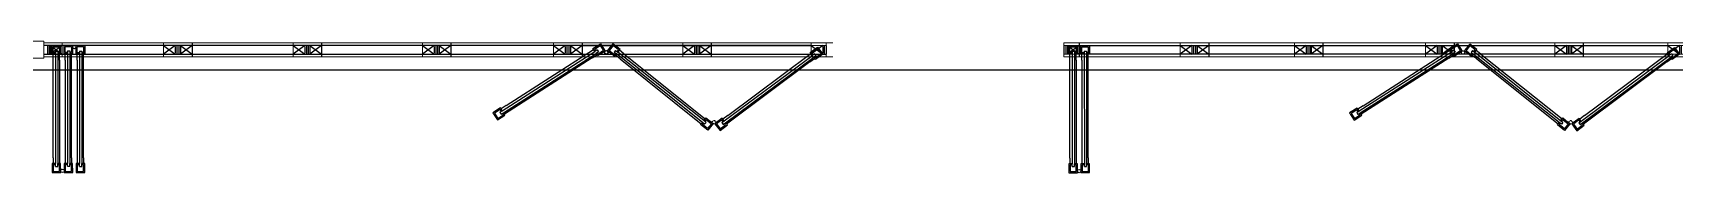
# Model space of a CAD drawing. Header units: millimetres. Extents: x 2798 to 4044, y 1377 to 1476.
import ezdxf

# ---------------------------------------------------------------- set-up
doc = ezdxf.new("R2010")
doc.units = ezdxf.units.MM
doc.linetypes.add('TRATTEGGIATA', pattern=[19.05, 12.7, -6.35])
doc.layers.add('INFISSI', color=4, linetype='Continuous', lineweight=18)
doc.layers.add('PORTE_finestre_doors_windows', color=4, linetype='Continuous', lineweight=15)
for name, color, linetype in [('Infissi_montanti', 5, 'Continuous'), ('Infissi_Vetro', 161, 'Continuous'), ('Lineee_tratteggiate', 1, 'TRATTEGGIATA')]:
    doc.layers.add(name, color=color, linetype=linetype)

msp = doc.modelspace()

# ---------------------------------------------------------------- linework, layer by layer
for p, q in [((3385.6, 1473), (2806.1, 1473)), ((2812.2, 1473), (2818.7, 1473)), ((2822.2, 1472.2), (2826.9, 1472.2)), ((2831.3, 1472.2), (2836, 1472.2)), ((3212.6, 1473), (3385.6, 1473)), ((3220.8, 1470.6), (3226.6, 1474.3)), ((3580.3, 1472.9), (3586.8, 1472.9)), ((3588.2, 1472.9), (4032.9, 1472.9)), ((3590.3, 1472.1), (3595, 1472.1)), ((3868.1, 1470.5), (3873.9, 1474.2)), ((2806.1, 1466.5), (3397, 1466.5)), ((4033.1, 1466.4), (3588.2, 1466.4)), ((2797.9, 1454.6), (4044.3, 1454.6))]:
    msp.add_line(p, q)
at = {"layer": 'INFISSI'}
msp.add_line((3397, 1465.8), (3397.1, 1473.8), dxfattribs=at)
at = {"layer": 'Infissi_montanti'}
for p, q in [((2808.7, 1473), (2808.7, 1466.5)), ((2810, 1473), (2810, 1466.5)), ((2811.2, 1473), (2820, 1466.5)), ((2820, 1473), (2811.2, 1466.5)), ((2811.2, 1472), (2811.2, 1467.4)), ((2905.3, 1473), (2896.5, 1466.5)), ((2896.5, 1473), (2905.3, 1466.5)), ((2905.3, 1472), (2905.3, 1467.4)), ((2906.5, 1473), (2906.5, 1466.5)), ((2907.9, 1473), (2907.9, 1466.5)), ((2909.2, 1473), (2918, 1466.5)), ((2918, 1473), (2909.2, 1466.5)), ((2909.2, 1472), (2909.2, 1467.4)), ((2918, 1475), (2918, 1464.5)), ((3003.2, 1473), (2994.3, 1466.5)), ((2994.3, 1473), (3003.2, 1466.5)), ((3003.2, 1472), (3003.2, 1467.4)), ((3004.4, 1473), (3004.4, 1466.5)), ((3005.8, 1473), (3005.8, 1466.5)), ((3007, 1473), (3015.8, 1466.5)), ((3015.8, 1473), (3007, 1466.5)), ((3007, 1472), (3007, 1467.4)), ((3015.8, 1475), (3015.8, 1464.5)), ((3100.9, 1473), (3092.1, 1466.5)), ((3092.1, 1473), (3100.9, 1466.5)), ((3100.9, 1472), (3100.9, 1467.4)), ((3102.1, 1473), (3102.1, 1466.5)), ((3103.5, 1473), (3103.5, 1466.5)), ((3104.8, 1473), (3113.6, 1466.5)), ((3113.6, 1473), (3104.8, 1466.5)), ((3104.8, 1472), (3104.8, 1467.4)), ((3113.6, 1475), (3113.6, 1464.5)), ((3199.9, 1473), (3191.1, 1466.5)), ((3191.1, 1473), (3199.9, 1466.5)), ((3199.9, 1472), (3199.9, 1467.4)), ((3201.2, 1473), (3201.2, 1466.5)), ((3202.6, 1473), (3202.6, 1466.5)), ((3203.8, 1473), (3212.6, 1466.5)), ((3212.6, 1473), (3203.8, 1466.5)), ((3203.8, 1472), (3203.8, 1467.4)), ((3212.6, 1475), (3212.6, 1464.5)), ((3297.5, 1473), (3288.7, 1466.5)), ((3288.7, 1473), (3297.5, 1466.5)), ((3297.5, 1472), (3297.5, 1467.4)), ((3298.8, 1473), (3298.8, 1466.5)), ((3300.2, 1473), (3300.2, 1466.5)), ((3301.4, 1473), (3310.2, 1466.5)), ((3310.2, 1473), (3301.4, 1466.5)), ((3301.4, 1472), (3301.4, 1467.4)), ((3310.2, 1475), (3310.2, 1464.5)), ((3394.4, 1473), (3385.6, 1466.5)), ((3385.6, 1473), (3394.4, 1466.5)), ((3394.4, 1472), (3394.4, 1467.4)), ((3395.6, 1473), (3395.6, 1466.5)), ((3397, 1473), (3397, 1466.5)), ((4041.7, 1472.9), (4032.9, 1466.4))]:
    msp.add_line(p, q, dxfattribs=at)
at = {"layer": 'Infissi_montanti', "linetype": 'Continuous', "lineweight": -2}
for p, q in [((2812.2, 1466.6), (2812.2, 1473)), ((2813.1, 1467.5), (2813.1, 1472.1)), ((2813.1, 1472.1), (2817.8, 1472.1)), ((2817.8, 1472.1), (2817.8, 1467.5)), ((2818.7, 1473), (2818.7, 1466.7)), ((2821.3, 1466.7), (2821.3, 1473.1)), ((2822.2, 1467.6), (2822.2, 1472.2)), ((2826.9, 1472.2), (2826.9, 1467.6)), ((2827.8, 1473.1), (2827.8, 1466.7)), ((2830.4, 1466.7), (2830.4, 1473)), ((2831.3, 1467.5), (2831.3, 1472.2)), ((2836, 1472.2), (2836, 1467.5)), ((2836.9, 1473), (2836.9, 1466.7)), ((3226.4, 1473.1), (3228.9, 1469.1)), ((3236.1, 1473), (3233.1, 1469.3)), ((3241.3, 1470), (3235.9, 1474.3)), ((3385, 1467.6), (3390.5, 1471.7)), ((3390.5, 1471.7), (3394.4, 1466.5)), ((3580.3, 1466.5), (3580.3, 1472.9)), ((3581.2, 1467.4), (3581.2, 1472)), ((3581.2, 1472), (3585.9, 1472)), ((3585.9, 1472), (3585.9, 1467.4)), ((3586.8, 1472.9), (3586.8, 1466.5)), ((3589.4, 1466.6), (3589.4, 1472.9)), ((3590.3, 1467.4), (3590.3, 1472.1)), ((3595, 1472.1), (3595, 1467.4)), ((3595.9, 1472.9), (3595.9, 1466.6)), ((3873.6, 1473), (3876.2, 1469)), ((3883.3, 1472.9), (3880.4, 1469.2)), ((3888.6, 1469.9), (3883.2, 1474.1)), ((4032.3, 1467.5), (4037.8, 1471.6)), ((4037.8, 1471.6), (4041.7, 1466.4)), ((2814.8, 1466.6), (2812.2, 1466.6)), ((2814.8, 1467.5), (2813.1, 1467.5)), ((2814.8, 1468.8), (2814.8, 1466.6)), ((2814.8, 1468.8), (2816.5, 1468.8)), ((2816.5, 1468.8), (2816.5, 1466.6)), ((2817.8, 1467.5), (2816.5, 1467.5)), ((2818.7, 1466.7), (2816.5, 1466.6)), ((2823.9, 1466.7), (2821.3, 1466.7)), ((2823.9, 1467.6), (2822.2, 1467.6)), ((2823.9, 1468.9), (2823.9, 1466.7)), ((2823.9, 1468.9), (2825.6, 1468.9)), ((2825.6, 1468.9), (2825.6, 1466.7)), ((2826.9, 1467.6), (2825.6, 1467.6)), ((2827.8, 1466.7), (2825.6, 1466.7)), ((2833, 1466.7), (2830.4, 1466.7)), ((2833, 1467.5), (2831.3, 1467.5)), ((2833, 1468.8), (2833, 1466.7)), ((2833, 1468.8), (2834.7, 1468.8)), ((2834.7, 1468.8), (2834.7, 1466.7)), ((2836, 1467.5), (2834.7, 1467.5)), ((2836.9, 1466.7), (2834.7, 1466.7)), ((3215.3, 1461.8), (3221.1, 1465.5)), ((3222.2, 1468.4), (3220.8, 1470.6)), ((3223, 1468.9), (3222, 1470.3)), ((3224.1, 1469.6), (3222.2, 1468.4)), ((3225, 1468.1), (3223.2, 1467)), ((3224.3, 1465.1), (3223.2, 1467)), ((3224.6, 1466.3), (3223.9, 1467.4)), ((3224.1, 1469.6), (3225, 1468.1)), ((3230.1, 1468.8), (3224.3, 1465.1)), ((3228.9, 1469.1), (3224.6, 1466.3)), ((3231.9, 1469.2), (3237.3, 1464.9)), ((3233.1, 1469.3), (3237.1, 1466.1)), ((3238, 1469.3), (3236.9, 1468)), ((3236.9, 1468), (3238.6, 1466.6)), ((3237.1, 1466.1), (3237.9, 1467.2)), ((3237.3, 1464.9), (3238.6, 1466.6)), ((3238, 1469.3), (3239.7, 1468)), ((3239, 1468.5), (3240.1, 1469.8)), ((3239.7, 1468), (3241.3, 1470)), ((3386.6, 1465.5), (3385, 1467.6)), ((3387.3, 1466.1), (3386.3, 1467.4)), ((3388.3, 1466.8), (3386.6, 1465.5)), ((3389.4, 1465.5), (3387.6, 1464.2)), ((3388.9, 1462.4), (3387.6, 1464.2)), ((3388.3, 1466.8), (3389.4, 1465.5)), ((3389.1, 1463.7), (3388.3, 1464.7)), ((3394.4, 1466.5), (3388.9, 1462.4)), ((3393.2, 1466.7), (3389.1, 1463.7)), ((3390.4, 1470.5), (3393.2, 1466.7)), ((3582.9, 1466.5), (3580.3, 1466.5)), ((3582.9, 1467.4), (3581.2, 1467.4)), ((3582.9, 1468.7), (3582.9, 1466.5)), ((3582.9, 1468.7), (3584.6, 1468.7)), ((3584.6, 1468.7), (3584.6, 1466.5)), ((3585.9, 1467.4), (3584.6, 1467.4)), ((3586.8, 1466.5), (3584.6, 1466.5)), ((3592, 1466.6), (3589.4, 1466.6)), ((3592, 1467.4), (3590.3, 1467.4)), ((3592, 1468.7), (3593.7, 1468.8)), ((3592, 1468.7), (3592, 1466.6)), ((3593.7, 1468.8), (3593.7, 1466.6)), ((3595, 1467.4), (3593.7, 1467.4)), ((3595.9, 1466.6), (3593.7, 1466.6)), ((3869.5, 1468.3), (3868.1, 1470.5)), ((3870.3, 1468.7), (3869.3, 1470.2)), ((3871.3, 1469.4), (3869.5, 1468.3)), ((3872.3, 1468), (3870.4, 1466.8)), ((3871.6, 1465), (3870.4, 1466.8)), ((3871.3, 1469.4), (3872.3, 1468)), ((3877.4, 1468.7), (3871.6, 1465)), ((3876.2, 1469), (3871.9, 1466.2)), ((3879.2, 1469.1), (3884.5, 1464.8)), ((3880.4, 1469.2), (3884.4, 1466)), ((3885.2, 1469.2), (3884.2, 1467.8)), ((3884.2, 1467.8), (3885.9, 1466.5)), ((3884.4, 1466), (3885.2, 1467)), ((3884.5, 1464.8), (3885.9, 1466.5)), ((3885.2, 1469.2), (3887, 1467.8)), ((3886.3, 1468.4), (3887.3, 1469.7)), ((3887, 1467.8), (3888.6, 1469.9)), ((4033.9, 1465.4), (4032.3, 1467.5)), ((4034.6, 1465.9), (4033.5, 1467.3)), ((4035.6, 1466.7), (4033.9, 1465.4)), ((4036.6, 1465.3), (4034.9, 1464)), ((4036.2, 1462.3), (4034.9, 1464)), ((4035.6, 1466.7), (4036.6, 1465.3)), ((4036.4, 1463.5), (4035.6, 1464.6)), ((4041.7, 1466.4), (4036.2, 1462.3)), ((4040.5, 1466.6), (4036.4, 1463.5)), ((4037.6, 1470.4), (4040.5, 1466.6)), ((3150.9, 1425.7), (3145.2, 1422)), ((3150.7, 1424.5), (3146.4, 1421.8)), ((3146.4, 1421.8), (3148.9, 1417.8)), ((3150.5, 1422.4), (3152.3, 1423.5)), ((3150.5, 1422.4), (3151.4, 1420.9)), ((3151.6, 1423.1), (3150.7, 1424.5)), ((3152.3, 1423.5), (3150.9, 1425.7)), ((3151.4, 1420.9), (3153.3, 1422.1)), ((3153.2, 1420.5), (3152.5, 1421.6)), ((3154.4, 1420.3), (3153.3, 1422.1)), ((3798.2, 1425.6), (3792.4, 1421.9)), ((3798, 1424.4), (3793.6, 1421.6)), ((3793.6, 1421.6), (3796.2, 1417.6)), ((3797.8, 1422.2), (3799.6, 1423.4)), ((3797.8, 1422.2), (3798.7, 1420.8)), ((3798.9, 1422.9), (3798, 1424.4)), ((3799.6, 1423.4), (3798.2, 1425.6)), ((3798.7, 1420.8), (3800.5, 1422)), ((3800.5, 1420.4), (3799.8, 1421.5)), ((3801.7, 1420.2), (3800.5, 1422)), ((3148.7, 1416.6), (3154.4, 1420.3)), ((3148.9, 1417.8), (3153.2, 1420.5)), ((3302.2, 1413.1), (3303.5, 1414.8)), ((3307.6, 1408.9), (3302.2, 1413.1)), ((3303.4, 1413.3), (3304.2, 1414.3)), ((3307.4, 1410.1), (3303.4, 1413.3)), ((3305.2, 1413.5), (3303.5, 1414.8)), ((3304.6, 1416.2), (3306.2, 1418.2)), ((3306.3, 1414.8), (3304.6, 1416.2)), ((3306.3, 1414.8), (3305.2, 1413.5)), ((3305.3, 1415.6), (3306.4, 1417)), ((3306.2, 1418.2), (3311.6, 1413.9)), ((3306.4, 1417), (3310.4, 1413.8)), ((3310.4, 1413.8), (3307.4, 1410.1)), ((3311.6, 1413.9), (3307.6, 1408.9)), ((3318.5, 1417.9), (3313, 1413.8)), ((3313, 1413.8), (3316.9, 1408.6)), ((3318.3, 1416.7), (3314.2, 1413.7)), ((3314.2, 1413.7), (3317, 1409.9)), ((3316.9, 1408.6), (3322.4, 1412.8)), ((3317, 1409.9), (3321.1, 1412.9)), ((3319.3, 1415.3), (3318.3, 1416.7)), ((3318.3, 1414.6), (3320, 1415.9)), ((3318.3, 1414.6), (3319.3, 1413.2)), ((3320, 1415.9), (3318.5, 1417.9)), ((3319.3, 1413.2), (3321.1, 1414.5)), ((3321.1, 1412.9), (3320.4, 1414)), ((3322.4, 1412.8), (3321.1, 1414.5)), ((3795.9, 1416.4), (3801.7, 1420.2)), ((3796.2, 1417.6), (3800.5, 1420.4)), ((3949.5, 1413), (3950.8, 1414.7)), ((3954.8, 1408.7), (3949.5, 1413)), ((3950.7, 1413.2), (3951.5, 1414.2)), ((3954.7, 1410), (3950.7, 1413.2)), ((3952.5, 1413.4), (3950.8, 1414.7)), ((3951.9, 1416), (3953.5, 1418.1)), ((3953.6, 1414.7), (3951.9, 1416)), ((3953.6, 1414.7), (3952.5, 1413.4)), ((3952.6, 1415.5), (3953.6, 1416.9)), ((3953.5, 1418.1), (3958.9, 1413.8)), ((3953.6, 1416.9), (3957.6, 1413.7)), ((3957.6, 1413.7), (3954.7, 1410)), ((3958.9, 1413.8), (3954.8, 1408.7)), ((3965.8, 1417.8), (3960.3, 1413.7)), ((3960.3, 1413.7), (3964.1, 1408.5)), ((3965.6, 1416.6), (3961.5, 1413.5)), ((3961.5, 1413.5), (3964.3, 1409.7)), ((3964.1, 1408.5), (3969.6, 1412.6)), ((3964.3, 1409.7), (3968.4, 1412.8)), ((3966.6, 1415.2), (3965.6, 1416.6)), ((3965.6, 1414.4), (3967.3, 1415.7)), ((3965.6, 1414.4), (3966.6, 1413.1)), ((3967.3, 1415.7), (3965.8, 1417.8)), ((3966.6, 1413.1), (3968.3, 1414.4)), ((3968.4, 1412.8), (3967.6, 1413.8)), ((3969.6, 1412.6), (3968.3, 1414.4)), ((2814.9, 1383.6), (2812.3, 1383.6)), ((2812.3, 1383.6), (2812.3, 1376.7)), ((2814.9, 1381.4), (2814.9, 1383.6)), ((2816.6, 1381.4), (2816.6, 1383.6)), ((2818.7, 1383.6), (2816.6, 1383.6)), ((2818.8, 1376.7), (2818.7, 1383.6)), ((2824, 1383.7), (2821.4, 1383.6)), ((2821.4, 1383.6), (2821.4, 1376.8)), ((2824, 1381.5), (2824, 1383.7)), ((2825.7, 1381.5), (2825.7, 1383.7)), ((2827.8, 1383.7), (2825.7, 1383.7)), ((2827.9, 1376.8), (2827.8, 1383.7)), ((2833.1, 1383.6), (2830.5, 1383.6)), ((2830.5, 1383.6), (2830.5, 1376.8)), ((2833.1, 1381.4), (2833.1, 1383.6)), ((2834.8, 1381.4), (2834.8, 1383.6)), ((2836.9, 1383.6), (2834.8, 1383.6)), ((2836.9, 1376.8), (2836.9, 1383.6)), ((2814.9, 1382.7), (2813.1, 1382.7)), ((2813.1, 1377.6), (2817.9, 1377.6)), ((2814.9, 1381.4), (2816.6, 1381.4)), ((2817.9, 1382.7), (2816.6, 1382.7)), ((2817.9, 1377.6), (2817.9, 1382.7)), ((2824, 1382.8), (2822.2, 1382.8)), ((2822.2, 1377.7), (2827, 1377.7)), ((2824, 1381.5), (2825.7, 1381.5)), ((2827, 1382.8), (2825.7, 1382.8)), ((2827, 1377.7), (2827, 1382.8)), ((2833.1, 1382.7), (2831.3, 1382.7)), ((2831.3, 1377.6), (2836.1, 1377.6)), ((2833.1, 1381.4), (2834.8, 1381.4)), ((2836.1, 1382.8), (2834.8, 1382.8)), ((2836.1, 1377.6), (2836.1, 1382.8)), ((3583, 1383.5), (3580.4, 1383.5)), ((3580.4, 1383.5), (3580.4, 1376.6)), ((3583, 1382.6), (3581.3, 1382.6)), ((3581.3, 1377.5), (3586, 1377.5)), ((3583, 1381.3), (3583, 1383.5)), ((3583, 1381.3), (3584.7, 1381.3)), ((3584.7, 1381.3), (3584.7, 1383.5)), ((3586.9, 1383.5), (3584.7, 1383.5)), ((3586, 1382.6), (3584.7, 1382.6)), ((3586, 1377.5), (3586, 1382.6)), ((3586.9, 1376.6), (3586.9, 1383.5)), ((3592.1, 1383.5), (3589.5, 1383.5)), ((3589.5, 1383.5), (3589.5, 1376.7)), ((3592.1, 1382.7), (3590.4, 1382.7)), ((3590.4, 1377.5), (3595.1, 1377.5)), ((3592.1, 1381.3), (3592.1, 1383.5)), ((3592.1, 1381.3), (3593.8, 1381.4)), ((3593.8, 1381.4), (3593.8, 1383.5)), ((3596, 1383.5), (3593.8, 1383.5)), ((3595.1, 1382.7), (3593.8, 1382.7)), ((3595.1, 1377.5), (3595.1, 1382.7)), ((3596, 1376.7), (3596, 1383.5))]:
    msp.add_line(p, q, dxfattribs=at)
at = {"layer": 'Infissi_montanti', "linetype": 'Continuous'}
for p, q in [((3576.7, 1472.9), (3576.7, 1466.4)), ((3578.1, 1472.9), (3578.1, 1466.4)), ((3579.3, 1472.9), (3588.2, 1466.4)), ((3588.2, 1472.9), (3579.3, 1466.4)), ((3579.3, 1471.9), (3579.3, 1467.3)), ((3588.2, 1474.9), (3588.2, 1464.4)), ((3673.3, 1472.9), (3664.5, 1466.4)), ((3664.5, 1472.9), (3673.3, 1466.4)), ((3673.3, 1471.9), (3673.3, 1467.3)), ((3674.6, 1472.9), (3674.6, 1466.4)), ((3676, 1472.9), (3676, 1466.4)), ((3677.2, 1472.9), (3686, 1466.4)), ((3686, 1472.9), (3677.2, 1466.4)), ((3677.2, 1471.9), (3677.2, 1467.3)), ((3686, 1474.9), (3686, 1464.4)), ((3759.6, 1472.9), (3750.8, 1466.4)), ((3750.8, 1472.9), (3759.6, 1466.4)), ((3759.6, 1471.9), (3759.6, 1467.3)), ((3760.9, 1472.9), (3760.9, 1466.4)), ((3762.3, 1472.9), (3762.3, 1466.4)), ((3763.5, 1472.9), (3772.3, 1466.4)), ((3772.3, 1472.9), (3763.5, 1466.4)), ((3763.5, 1471.9), (3763.5, 1467.3)), ((3772.3, 1474.9), (3772.3, 1464.4)), ((3858.7, 1472.9), (3849.9, 1466.4)), ((3849.9, 1472.9), (3858.7, 1466.4)), ((3858.7, 1471.9), (3858.7, 1467.3)), ((3859.9, 1472.9), (3859.9, 1466.4)), ((3861.3, 1472.9), (3861.3, 1466.4)), ((3862.5, 1472.9), (3871.4, 1466.4)), ((3871.4, 1472.9), (3862.5, 1466.4)), ((3862.5, 1471.9), (3862.5, 1467.3)), ((3871.4, 1474.9), (3871.4, 1464.4)), ((3956.2, 1472.9), (3947.4, 1466.4)), ((3947.4, 1472.9), (3956.2, 1466.4)), ((3956.2, 1471.9), (3956.2, 1467.3)), ((3957.5, 1472.9), (3957.5, 1466.4)), ((3958.9, 1472.9), (3958.9, 1466.4)), ((3960.1, 1472.9), (3968.9, 1466.4)), ((3968.9, 1472.9), (3960.1, 1466.4)), ((3960.1, 1471.9), (3960.1, 1467.3)), ((3968.9, 1474.9), (3968.9, 1464.4)), ((4041.7, 1472.9), (4032.9, 1466.4)), ((4032.9, 1472.9), (4041.7, 1466.4)), ((4041.7, 1471.9), (4041.7, 1467.3)), ((4042.9, 1472.9), (4042.9, 1466.4))]:
    msp.add_line(p, q, dxfattribs=at)
at = {"layer": 'Infissi_Vetro', "linetype": 'Continuous', "lineweight": -2}
for p, q in [((2814.8, 1466.6), (2814.9, 1383.6)), ((2816.5, 1466.6), (2816.6, 1383.6)), ((2823.9, 1466.7), (2824, 1383.7)), ((2825.6, 1466.7), (2825.7, 1383.7)), ((2833, 1466.7), (2833.1, 1383.6)), ((2834.7, 1466.7), (2834.8, 1383.6)), ((3152.3, 1423.5), (3222.2, 1468.4)), ((3153.3, 1422.1), (3223.2, 1467)), ((3303.5, 1414.8), (3238.6, 1466.6)), ((3304.6, 1416.2), (3239.7, 1468)), ((3320, 1415.9), (3386.6, 1465.5)), ((3321.1, 1414.5), (3387.6, 1464.2)), ((3582.9, 1466.5), (3583, 1383.5)), ((3584.6, 1466.5), (3584.7, 1383.5)), ((3592, 1466.6), (3592.1, 1383.5)), ((3593.7, 1466.6), (3593.8, 1383.5)), ((3799.6, 1423.4), (3869.5, 1468.3)), ((3800.5, 1422), (3870.4, 1466.8)), ((3950.8, 1414.7), (3885.9, 1466.5)), ((3951.9, 1416), (3887, 1467.8)), ((3967.3, 1415.7), (4033.9, 1465.4)), ((3968.3, 1414.4), (4034.9, 1464))]:
    msp.add_line(p, q, dxfattribs=at)
at = {"layer": 'Lineee_tratteggiate', "linetype": 'Continuous', "ltscale": 0.1}
for p, q in [((3226.6, 1474.3), (3230.1, 1468.8)), ((3235.9, 1474.3), (3231.9, 1469.2)), ((3873.9, 1474.2), (3877.4, 1468.7)), ((3883.2, 1474.1), (3879.2, 1469.1)), ((2812.3, 1376.7), (2818.8, 1376.7)), ((2821.4, 1376.8), (2827.9, 1376.8)), ((2830.5, 1376.8), (2836.9, 1376.8)), ((3580.4, 1376.6), (3586.9, 1376.6)), ((3589.5, 1376.7), (3596, 1376.7))]:
    msp.add_line(p, q, dxfattribs=at)
at = {"layer": 'Lineee_tratteggiate', "linetype": 'Continuous', "lineweight": -2, "ltscale": 0.1}
for p, q in [((2813.1, 1387.9), (2813.1, 1466.6)), ((2817.8, 1462), (2817.8, 1466.7)), ((2817.8, 1462), (2817.8, 1383.6)), ((2822.2, 1462), (2822.2, 1466.7)), ((2822.2, 1462), (2822.2, 1383.6)), ((2826.9, 1388), (2826.9, 1466.7)), ((2831.3, 1462), (2831.2, 1383.6)), ((2831.3, 1462), (2831.3, 1466.7)), ((2836, 1388), (2836, 1466.7)), ((3220.2, 1463.6), (3154, 1421)), ((3155.3, 1427.5), (3221.3, 1469.9)), ((3220.2, 1463.6), (3223.8, 1465.9)), ((3241.3, 1463), (3237.9, 1465.7)), ((3244.2, 1466.6), (3240.8, 1469.4)), ((3241.3, 1463), (3302.7, 1413.8)), ((3244.2, 1466.6), (3305.7, 1417.5)), ((3384.8, 1460.6), (3321.8, 1413.5)), ((3322.7, 1420), (3385.5, 1467)), ((3384.8, 1460.6), (3388.3, 1463.2)), ((3581.2, 1387.8), (3581.2, 1466.5)), ((3585.9, 1461.9), (3585.9, 1466.5)), ((3585.9, 1461.9), (3585.9, 1383.5)), ((3590.3, 1461.9), (3590.3, 1466.6)), ((3590.3, 1461.9), (3590.3, 1383.5)), ((3595, 1387.9), (3595, 1466.6)), ((3867.4, 1463.5), (3801.2, 1420.9)), ((3802.6, 1427.4), (3868.5, 1469.8)), ((3867.4, 1463.5), (3871.1, 1465.8)), ((3888.5, 1462.8), (3885.1, 1465.5)), ((3891.5, 1466.5), (3888.1, 1469.2)), ((3888.5, 1462.8), (3950, 1413.7)), ((3891.5, 1466.5), (3953, 1417.4)), ((4032.1, 1460.5), (3969.1, 1413.3)), ((3970, 1419.9), (4032.8, 1466.9)), ((4032.1, 1460.5), (4035.6, 1463.1)), ((3155.3, 1427.5), (3151.4, 1425)), ((3802.6, 1427.4), (3798.7, 1424.9)), ((3322.7, 1420), (3319, 1417.3)), ((3970, 1419.9), (3966.3, 1417.1)), ((2813.1, 1387.9), (2813.1, 1383.6)), ((2826.9, 1388), (2826.9, 1383.7)), ((2836, 1388), (2836, 1383.6)), ((3581.2, 1387.8), (3581.2, 1383.5)), ((3595, 1387.9), (3595, 1383.5))]:
    msp.add_line(p, q, dxfattribs=at)
at = {"layer": 'Lineee_tratteggiate', "linetype": 'Continuous', "ltscale": 0.1}
for centre in [(2829.1, 1471.8), (3231, 1467.8), (3878.2, 1467.7), (2820.1, 1378.1), (3588.2, 1377.9)]:
    msp.add_circle(centre, 1.31, dxfattribs=at)
at = {"layer": 'Lineee_tratteggiate', "ltscale": 0.1}
for centre in [(3312.3, 1414.9), (3959.5, 1414.8)]:
    msp.add_circle(centre, 1.31, dxfattribs=at)
at = {"layer": 'PORTE_finestre_doors_windows'}
for p, q in [((2806.1, 1476.2), (2797.9, 1476.2)), ((2806.1, 1476.2), (2806.1, 1463.3)), ((2806.1, 1473), (2806.1, 1475)), ((2806.1, 1475), (3402.2, 1475)), ((2811.2, 1473), (2806.1, 1473)), ((2812.5, 1473), (2818.9, 1473)), ((2820, 1473), (2820, 1475)), ((2820, 1475), (2820, 1464.5)), ((2820, 1473), (2826.5, 1473)), ((2821.3, 1473.1), (2827.8, 1473.1)), ((2830.4, 1473), (2836.9, 1473)), ((2896.5, 1473), (2896.5, 1475)), ((2896.5, 1475), (2896.5, 1464.5)), ((2918, 1473), (2896.5, 1473)), ((2994.3, 1475), (2994.3, 1464.5)), ((3015.8, 1473), (2994.3, 1473)), ((3092.1, 1475), (3092.1, 1464.5)), ((3113.6, 1473), (3092.1, 1473)), ((3191.1, 1475), (3191.1, 1464.5)), ((3212.6, 1473), (3191.1, 1473)), ((3288.7, 1475), (3288.7, 1464.5)), ((3310.2, 1473), (3288.7, 1473)), ((3385.6, 1464.5), (3385.6, 1475)), ((3397, 1473), (3385.6, 1473)), ((3397, 1475), (3397, 1464.5)), ((3589.4, 1472.9), (3595.9, 1472.9)), ((2806.1, 1463.3), (2797.9, 1463.3)), ((2811.2, 1466.5), (2806.1, 1466.5)), ((3402.2, 1464.5), (2806.1, 1464.5)), ((2918, 1466.5), (2896.5, 1466.5)), ((3015.8, 1466.5), (2994.3, 1466.5)), ((3113.6, 1466.5), (3092.1, 1466.5)), ((3212.6, 1466.5), (3191.1, 1466.5)), ((3310.2, 1466.5), (3288.7, 1466.5)), ((3397, 1466.5), (3385.6, 1466.5)), ((3385.6, 1466.5), (3385.6, 1464.5)), ((3145.2, 1422), (3148.7, 1416.6)), ((3792.4, 1421.9), (3795.9, 1416.4))]:
    msp.add_line(p, q, dxfattribs=at)
at = {"layer": 'PORTE_finestre_doors_windows', "linetype": 'Continuous', "lineweight": -2}
for p, q in [((3222, 1470.3), (3226.4, 1473.1)), ((3240.1, 1469.8), (3236.1, 1473)), ((3869.3, 1470.2), (3873.6, 1473)), ((3887.3, 1469.7), (3883.3, 1472.9)), ((3386.3, 1467.4), (3390.4, 1470.5)), ((4033.5, 1467.3), (4037.6, 1470.4)), ((2813.1, 1382.7), (2813.1, 1377.6)), ((2822.2, 1382.8), (2822.2, 1377.7)), ((2831.3, 1382.7), (2831.3, 1377.6)), ((3581.3, 1382.6), (3581.3, 1377.5)), ((3590.4, 1382.7), (3590.4, 1377.5))]:
    msp.add_line(p, q, dxfattribs=at)
at = {"layer": 'PORTE_finestre_doors_windows', "linetype": 'Continuous'}
for p, q in [((3576.7, 1474.9), (4044.3, 1474.9)), ((3576.7, 1464.4), (3576.7, 1474.9)), ((3588.2, 1472.9), (3576.7, 1472.9)), ((3664.5, 1474.9), (3664.5, 1464.4)), ((3686, 1472.9), (3664.5, 1472.9)), ((3750.8, 1474.9), (3750.8, 1464.4)), ((3772.3, 1472.9), (3750.8, 1472.9)), ((3849.9, 1474.9), (3849.9, 1464.4)), ((3871.4, 1472.9), (3849.9, 1472.9)), ((3947.4, 1474.9), (3947.4, 1464.4)), ((3968.9, 1472.9), (3947.4, 1472.9)), ((4032.9, 1464.4), (4032.9, 1474.9)), ((4044.3, 1472.9), (4032.9, 1472.9)), ((3588.2, 1466.4), (3576.7, 1466.4)), ((3576.7, 1466.4), (3576.7, 1464.4)), ((4044.3, 1464.4), (3576.7, 1464.4)), ((3686, 1466.4), (3664.5, 1466.4)), ((3772.3, 1466.4), (3750.8, 1466.4)), ((3871.4, 1466.4), (3849.9, 1466.4)), ((3968.9, 1466.4), (3947.4, 1466.4)), ((4044.3, 1466.4), (4032.9, 1466.4)), ((4032.9, 1466.4), (4032.9, 1464.4))]:
    msp.add_line(p, q, dxfattribs=at)
at = {"layer": 'PORTE_finestre_doors_windows'}
for points in [[(2811.2, 1473), (2820, 1473), (2820, 1466.5), (2811.2, 1466.5)], [(2905.3, 1473), (2896.5, 1473), (2896.5, 1466.5), (2905.3, 1466.5)], [(2909.2, 1473), (2918, 1473), (2918, 1466.5), (2909.2, 1466.5)], [(3003.2, 1473), (2994.3, 1473), (2994.3, 1466.5), (3003.2, 1466.5)], [(3007, 1473), (3015.8, 1473), (3015.8, 1466.5), (3007, 1466.5)], [(3100.9, 1473), (3092.1, 1473), (3092.1, 1466.5), (3100.9, 1466.5)], [(3104.8, 1473), (3113.6, 1473), (3113.6, 1466.5), (3104.8, 1466.5)], [(3199.9, 1473), (3191.1, 1473), (3191.1, 1466.5), (3199.9, 1466.5)], [(3203.8, 1473), (3212.6, 1473), (3212.6, 1466.5), (3203.8, 1466.5)], [(3297.5, 1473), (3288.7, 1473), (3288.7, 1466.5), (3297.5, 1466.5)], [(3301.4, 1473), (3310.2, 1473), (3310.2, 1466.5), (3301.4, 1466.5)], [(3394.4, 1473), (3385.6, 1473), (3385.6, 1466.5), (3394.4, 1466.5)]]:
    msp.add_lwpolyline(points, close=True, dxfattribs=at)
at = {"layer": 'PORTE_finestre_doors_windows', "linetype": 'Continuous'}
for points in [[(3579.3, 1472.9), (3588.2, 1472.9), (3588.2, 1466.4), (3579.3, 1466.4)], [(3673.3, 1472.9), (3664.5, 1472.9), (3664.5, 1466.4), (3673.3, 1466.4)], [(3677.2, 1472.9), (3686, 1472.9), (3686, 1466.4), (3677.2, 1466.4)], [(3759.6, 1472.9), (3750.8, 1472.9), (3750.8, 1466.4), (3759.6, 1466.4)], [(3763.5, 1472.9), (3772.3, 1472.9), (3772.3, 1466.4), (3763.5, 1466.4)], [(3858.7, 1472.9), (3849.9, 1472.9), (3849.9, 1466.4), (3858.7, 1466.4)], [(3862.5, 1472.9), (3871.4, 1472.9), (3871.4, 1466.4), (3862.5, 1466.4)], [(3956.2, 1472.9), (3947.4, 1472.9), (3947.4, 1466.4), (3956.2, 1466.4)], [(3960.1, 1472.9), (3968.9, 1472.9), (3968.9, 1466.4), (3960.1, 1466.4)], [(4041.7, 1472.9), (4032.9, 1472.9), (4032.9, 1466.4), (4041.7, 1466.4)]]:
    msp.add_lwpolyline(points, close=True, dxfattribs=at)

doc.saveas('drawing.dxf')
